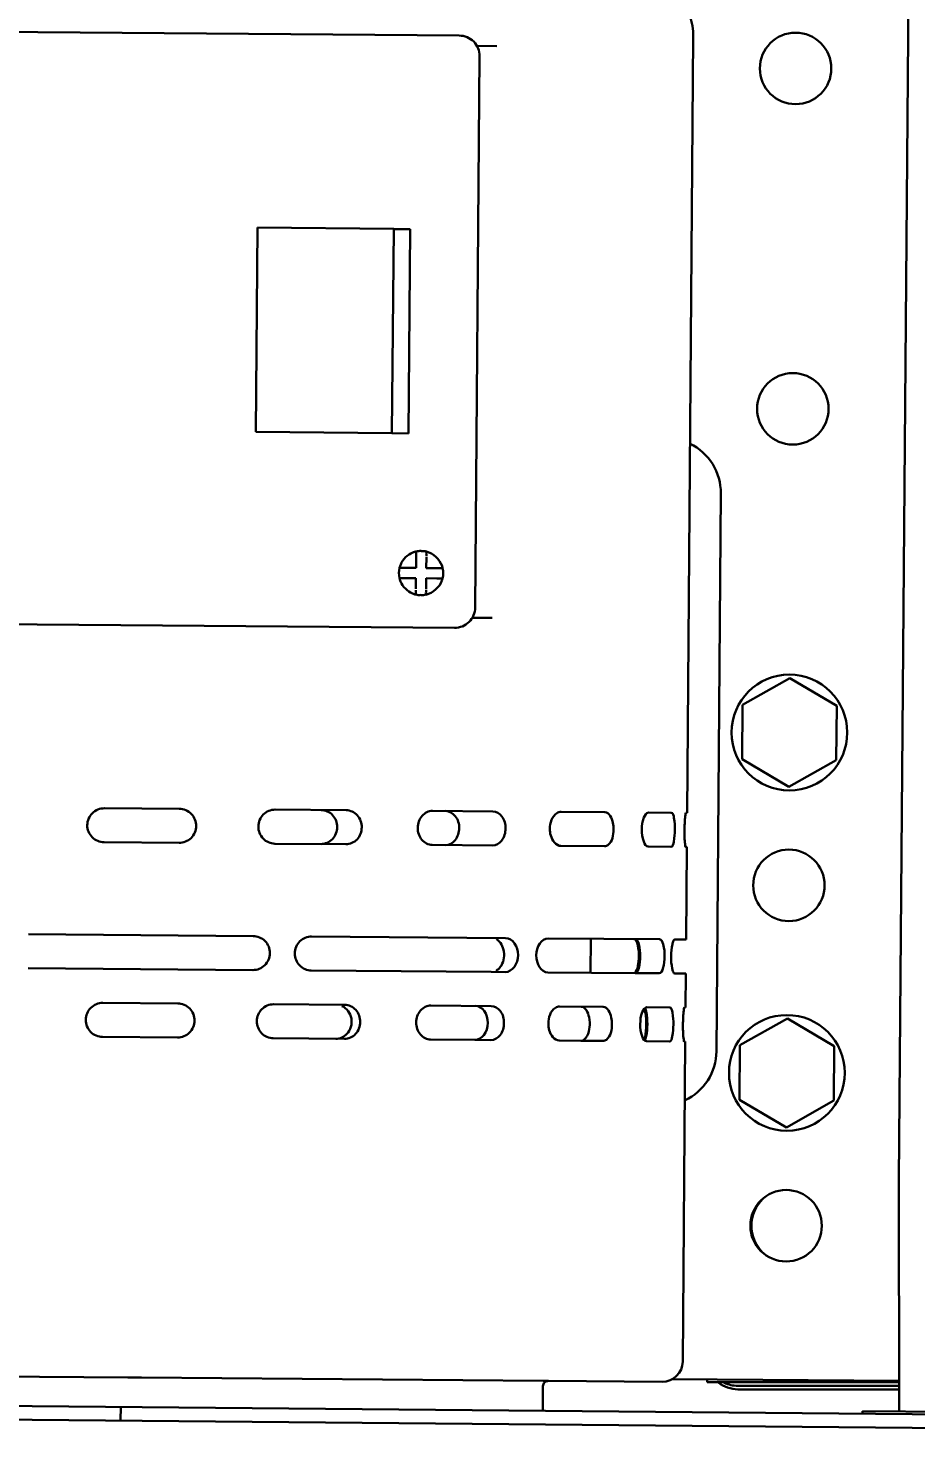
# Model space of a CAD drawing. Header units: millimetres. Extents: x 13935 to 21534, y -198 to 9202.
# Drawn here: x 16113.6 to 16243.9, y 5602.3 to 5811.6 of the extents above; entities that cross this region are included whole.
import ezdxf

# ---------------------------------------------------------------- set-up
doc = ezdxf.new("R2010")
doc.units = ezdxf.units.MM
doc.header["$LTSCALE"] = 326.7
doc.header["$PDMODE"] = 3
doc.header["$PDSIZE"] = 8
doc.layers.get('0').update_dxf_attribs({"linetype": 'CONTINUOUS'})
doc.layers.get('Defpoints').update_dxf_attribs({"linetype": 'CONTINUOUS'})
doc.styles.get("Standard").update_dxf_attribs({"font": 'calibri.ttf'})
doc.dimstyles.get("Standard").update_dxf_attribs({"dimtxt": 35, "dimasz": 35, "dimexe": 0.08, "dimexo": 1, "dimtad": 1, "dimdsep": 46, "dimtxsty": 'Standard', "dimblk": '_FILLED', "dimblk1": '_FILLED', "dimblk2": '_FILLED', "dimcen": 0.09, "dimazin": 2, "dimtol": 1, "dimtp": 0.01, "dimtm": 0.01, "dimtfac": 1, "dimtofl": 0, "dimtmove": 0, "dimatfit": 3, "dimldrblk": '_FILLED', "dimfxl": 1, "dimtolj": 1, "dimarcsym": 0})

# ---------------------------------------------------------------- blocks, each defined once
blk = doc.blocks.new('_FILLED')
at = {"color": 0, "linetype": 'ByBlock'}
blk.add_solid([(0, 0), (-1, 0.2143), (-1, -0.2143)], dxfattribs=at)
blk = doc.blocks.new('*D2244')
at = {"color": 0, "linetype": 'ByBlock', "lineweight": -2}
for p, q in [((16343.3, 5876.76), (16406.72, 5876.76)), ((16406.64, 5826.76), (16406.64, 5528.82)), ((16406.64, 5193.77), (16406.64, 5491.71)), ((16204.91, 5143.77), (16406.72, 5143.77))]:
    blk.add_line(p, q, dxfattribs=at)
at = {"layer": 'Defpoints', "color": 0}
for p in [(16342.3, 5876.76), (16203.91, 5143.77), (16406.64, 5143.77)]:
    blk.add_point(p, dxfattribs=at)
at = {"color": 0, "linetype": 'ByBlock', "lineweight": -2, "xscale": 50, "yscale": 50, "zscale": 50}
for p, rotation in [((16406.64, 5876.76), 90), ((16406.64, 5143.77), 270)]:
    blk.add_blockref('_FILLED', p, dxfattribs=dict(at, rotation=rotation))
at = {"color": 0, "lineweight": 30, "insert": (16406.64, 5510.26), "char_height": 35, "attachment_point": 5}
blk.add_mtext('\\A1;\\A1;735', dxfattribs=at)

msp = doc.modelspace()

# ---------------------------------------------------------------- linework, layer by layer
at = {"linetype": 'Continuous', "lineweight": 30}
for p, q in [((16242.94276, 5819.94759), (16241.48663, 5642.48997)), ((16085.92342, 5811.30275), (16176.91946, 5810.579)), ((16179.44551, 5809.05642), (16182.42668, 5809.03256)), ((16211.29091, 5810.33603), (16210.38469, 5696.39425)), ((16179.89547, 5807.55524), (16179.25127, 5726.5578)), ((16147.27673, 5782.36398), (16147.00031, 5752.36526)), ((16167.27588, 5782.17971), (16147.27673, 5782.36398)), ((16166.99946, 5752.18098), (16167.27588, 5782.17971)), ((16167.27558, 5782.15485), (16169.69797, 5782.13558)), ((16169.69797, 5782.13558), (16169.45938, 5752.13653)), ((16147.00031, 5752.36526), (16166.99946, 5752.18098)), ((16169.45938, 5752.13653), (16166.99916, 5752.15609)), ((16215.33936, 5743.36299), (16214.68721, 5661.36559)), ((16170.56442, 5732.37721), (16170.577, 5733.95954)), ((16170.57727, 5734.78941), (16170.57971, 5734.78941)), ((16172.07693, 5733.94761), (16172.06435, 5732.36528)), ((16168.14835, 5732.3964), (16168.14592, 5732.3964)), ((16168.14835, 5732.3964), (16168.9821, 5732.3898)), ((16168.9821, 5732.3898), (16170.56442, 5732.37721)), ((16172.06435, 5732.36528), (16173.64666, 5732.3527)), ((16174.47263, 5732.3461), (16173.64666, 5732.3527)), ((16168.13399, 5730.89644), (16168.13642, 5730.89644)), ((16168.97017, 5730.88984), (16168.13642, 5730.89644)), ((16170.55249, 5730.87726), (16168.97017, 5730.88984)), ((16170.5399, 5729.29493), (16170.55249, 5730.87726)), ((16172.05242, 5730.86533), (16172.03984, 5729.283)), ((16173.63473, 5730.85274), (16172.05242, 5730.86533)), ((16174.4607, 5730.84614), (16173.63473, 5730.85274)), ((16170.52941, 5728.46506), (16170.52697, 5728.46506)), ((16181.75862, 5725.03522), (16178.77418, 5725.05911)), ((16176.22754, 5723.58176), (16085.2315, 5724.3055)), ((16225.49116, 5716.20412), (16218.5264, 5712.26813)), ((16232.38221, 5712.14045), (16225.49116, 5716.20412)), ((16218.45268, 5704.26847), (16218.5264, 5712.26813)), ((16232.3085, 5704.14079), (16232.38221, 5712.14045)), ((16218.45268, 5704.26847), (16225.34374, 5700.2048)), ((16225.34374, 5700.2048), (16232.3085, 5704.14079)), ((16124.77831, 5697.07822), (16135.77784, 5696.99074)), ((16149.85329, 5696.8787), (16160.29792, 5696.7955)), ((16172.97386, 5696.69443), (16181.84119, 5696.62365)), ((16191.8768, 5696.54344), (16198.29885, 5696.49202)), ((16204.71178, 5696.44052), (16208.0599, 5696.41349)), ((16210.2224, 5696.39574), (16210.38469, 5696.39425)), ((16135.73807, 5691.99089), (16124.73855, 5692.07838)), ((16160.25815, 5691.79565), (16149.81353, 5691.87886)), ((16181.80143, 5691.62381), (16172.93409, 5691.69458)), ((16198.25909, 5691.49218), (16191.83704, 5691.5436)), ((16208.02014, 5691.41364), (16204.67201, 5691.44068)), ((16210.34493, 5691.39441), (16210.18264, 5691.3959)), ((16210.34493, 5691.39441), (16210.23684, 5677.80484)), ((16113.62354, 5678.57629), (16146.62211, 5678.31384)), ((16155.21652, 5678.24539), (16183.71382, 5678.0181)), ((16189.98293, 5677.96799), (16206.34313, 5677.83677)), ((16196.2373, 5677.91794), (16196.19753, 5672.9181)), ((16208.60712, 5677.81843), (16210.23684, 5677.80484)), ((16146.58234, 5673.314), (16113.58378, 5673.57645)), ((16181.61192, 5673.03472), (16155.17676, 5673.24555)), ((16183.67406, 5673.01826), (16181.61192, 5673.03472)), ((16202.75089, 5672.86552), (16189.94316, 5672.96815)), ((16206.30337, 5672.83693), (16202.75089, 5672.86552)), ((16210.19708, 5672.805), (16208.56736, 5672.81859)), ((16210.19708, 5672.805), (16210.15731, 5667.80516)), ((16124.55094, 5668.48912), (16135.55046, 5668.40164)), ((16149.62592, 5668.2896), (16160.07054, 5668.2064)), ((16172.74648, 5668.10533), (16181.61381, 5668.03455)), ((16191.64942, 5667.95435), (16198.07147, 5667.90292)), ((16204.4844, 5667.85143), (16207.83253, 5667.82439)), ((16209.99502, 5667.80665), (16210.15731, 5667.80516)), ((16225.11659, 5666.20552), (16218.15183, 5662.26953)), ((16232.00764, 5662.14186), (16225.11659, 5666.20552)), ((16135.51069, 5663.4018), (16124.51117, 5663.48928)), ((16160.03077, 5663.20656), (16149.58615, 5663.28976)), ((16179.2022, 5663.05365), (16172.70671, 5663.10549)), ((16181.57405, 5663.03471), (16179.2022, 5663.05365)), ((16194.77707, 5662.92915), (16191.60966, 5662.9545)), ((16198.03171, 5662.90308), (16194.77707, 5662.92915)), ((16207.79276, 5662.82455), (16204.44463, 5662.85158)), ((16210.11755, 5662.80532), (16209.74375, 5615.8068)), ((16210.11755, 5662.80532), (16209.95526, 5662.8068)), ((16218.07811, 5654.26987), (16218.15183, 5662.26953)), ((16231.93393, 5654.1422), (16232.00764, 5662.14186)), ((16218.07811, 5654.26987), (16224.96917, 5650.2062)), ((16224.96917, 5650.2062), (16231.93393, 5654.1422)), ((16128.21269, 5613.45814), (16069.22431, 5613.92619)), ((16130.23223, 5613.44208), (16128.21269, 5613.45814)), ((16189.2206, 5612.97182), (16130.23223, 5613.44208)), ((16189.21418, 5612.16996), (16189.18714, 5608.77007)), ((16190.02053, 5612.96541), (16189.2206, 5612.97182)), ((16206.71999, 5612.83076), (16190.02053, 5612.96541)), ((16206.71907, 5612.83075), (16206.71999, 5612.83076)), ((16241.5215, 5612.95229), (16208.13816, 5613.22621)), ((16213.34067, 5612.7575), (16213.34067, 5613.18352)), ((16241.52173, 5612.7575), (16213.34067, 5612.7575)), ((16217.83963, 5611.72655), (16241.52295, 5611.72655)), ((16241.52234, 5612.24203), (16217.83968, 5612.24203)), ((16298.55376, 5607.56268), (15953.18304, 5610.74504)), ((15953.16461, 5608.74512), (16298.55376, 5605.56259)), ((16127.18073, 5609.1418), (16127.1623, 5607.14189)), ((16236.15859, 5608.13762), (16236.16228, 5608.5376)), ((16298.55376, 5607.9627), (16236.16228, 5608.5376))]:
    msp.add_line(p, q, dxfattribs=at)
at = {"linetype": 'ByBlock', "lineweight": 30}
msp.add_line((16241.48663, 5642.48997), (16241.52677, 5608.48817), dxfattribs=at)
at = {"linetype": 'Continuous', "lineweight": 30}
for centre, radius in [((16226.32584, 5805.75346), 5.25), ((16225.91557, 5755.75515), 5.25), ((16225.41733, 5708.20446), 8.5), ((16225.34121, 5685.7575), 5.25), ((16225.04276, 5658.20586), 8.5), ((16224.93095, 5635.75918), 5.25)]:
    msp.add_circle(centre, radius, dxfattribs=at)
for centre, radius, start, end in [((16201.29123, 5810.41556), 10, 359.5443164, 74.4963819), ((16171.30359, 5731.58751), 3.28401, 102.8191514, 105.5182592), ((16109.80323, 5734.86842), 62.27854, 359.3122176, 359.5380483), ((16171.29724, 5731.62228), 3.25029, 156.9012997, 165.9625142), ((16171.29695, 5731.62015), 3.25001, 193.1223237, 202.1256231), ((16108.2655, 5729.36469), 62.27246, 359.5505811, 359.7764264), ((16109.80169, 5729.34791), 62.23615, 359.5508957, 359.7776571), ((16171.2984, 5731.63429), 3.26263, 247.5171517, 256.1471455), ((16193.65176, 5665.43572), 10.73871, 354.4094828, 4.6619283), ((16193.31528, 5665.43963), 11.22992, 354.6496084, 4.4525318), ((16225.34067, 5635.7575), 5.5, 133.7745401, 226.0017858), ((16206.74385, 5615.83066), 3, 269.5443164, 359.5443164), ((16190.01415, 5612.1636), 0.8, 89.5443164, 179.5443164)]:
    msp.add_arc(centre, radius, start, end, dxfattribs=at)
for points, knots in [([(16176.91946, 5810.579), (16177.6848, 5810.57292), (16179.27424, 5809.9202), (16179.90156, 5808.32058), (16179.89547, 5807.55524)], [0, 0, 0, 0, 0.499997907, 1, 1, 1, 1]), ([(16210.85819, 5750.61106), (16212.18563, 5749.96102), (16214.51986, 5747.86577), (16215.35112, 5744.84119), (16215.33936, 5743.36299)], [0, 0, 0, 0, 0.499969195, 1, 1, 1, 1]), ([(16170.10099, 5734.64325), (16170.15397, 5734.66418), (16170.26107, 5734.70321), (16170.37007, 5734.73657), (16170.42497, 5734.75181)], [0, 0, 0, 0, 0.499935835, 1, 1, 1, 1]), ([(16170.577, 5733.95954), (16170.57777, 5734.05682), (16170.57911, 5734.29802), (16170.58164, 5734.46773), (16170.58081, 5734.72862), (16170.57931, 5734.62044), (16170.57885, 5734.58864)], [0, 0, 0, 0, 0.355929752, 0.81480545, 0.883606187, 1, 1, 1, 1]), ([(16172.07964, 5734.77748), (16172.11464, 5734.77748), (16172.03197, 5734.55441), (16172.08055, 5734.46836), (16172.07974, 5734.3663)], [0, 0, 0, 0, 0.255373463, 1, 1, 1, 1]), ([(16174.38129, 5732.66733), (16174.39929, 5732.61457), (16174.43253, 5732.50823), (16174.46023, 5732.40031), (16174.47263, 5732.3461)], [0, 0, 0, 0, 0.500577365, 1, 1, 1, 1]), ([(16174.4607, 5730.84614), (16174.44744, 5730.79214), (16174.41804, 5730.68469), (16174.38311, 5730.57892), (16174.36429, 5730.52646)], [0, 0, 0, 0, 0.499422717, 1, 1, 1, 1]), ([(16170.52941, 5728.46506), (16170.56442, 5728.46506), (16170.48528, 5728.68808), (16170.53523, 5728.77417), (16170.53604, 5728.87624)], [0, 0, 0, 0, 0.255424237, 1, 1, 1, 1]), ([(16172.02934, 5728.45313), (16172.06382, 5728.45313), (16171.98564, 5728.67377), (16172.03513, 5728.75889), (16172.03593, 5728.86008)], [0, 0, 0, 0, 0.254129403, 1, 1, 1, 1]), ([(16179.25127, 5726.5578), (16179.24518, 5725.79246), (16178.5925, 5724.20302), (16176.99288, 5723.57567), (16176.22754, 5723.58176)], [0, 0, 0, 0, 0.500002093, 1, 1, 1, 1]), ([(16124.77831, 5697.07822), (16124.14086, 5697.08329), (16122.80762, 5696.56138), (16122.26259, 5695.23655), (16122.25752, 5694.59818)], [0, 0, 0, 0, 0.499643221, 1, 1, 1, 1]), ([(16138.25682, 5694.47093), (16138.2619, 5695.10922), (16137.73904, 5696.44219), (16136.41486, 5696.98567), (16135.77784, 5696.99074)], [0, 0, 0, 0, 0.500495015, 1, 1, 1, 1]), ([(16149.85329, 5696.8787), (16149.2299, 5696.88366), (16147.91883, 5696.34469), (16147.39871, 5695.03462), (16147.39365, 5694.39821)], [0, 0, 0, 0, 0.494834817, 1, 1, 1, 1]), ([(16158.97859, 5694.30545), (16158.98363, 5694.93863), (16158.51748, 5696.24407), (16157.23511, 5696.81942), (16156.6247, 5696.82428)], [0, 0, 0, 0, 0.509155665, 1, 1, 1, 1]), ([(16162.58583, 5694.27718), (16162.59085, 5694.90826), (16162.1563, 5696.20077), (16160.89438, 5696.79074), (16160.29792, 5696.7955)], [0, 0, 0, 0, 0.514099714, 1, 1, 1, 1]), ([(16172.97386, 5696.69443), (16172.41549, 5696.69888), (16171.21157, 5696.07705), (16170.81916, 5694.83779), (16170.81418, 5694.21158)], [0, 0, 0, 0, 0.471359768, 1, 1, 1, 1]), ([(16176.90672, 5694.16239), (16176.91167, 5694.78362), (16176.5955, 5695.99963), (16175.44535, 5696.67414), (16174.9113, 5696.6784)], [0, 0, 0, 0, 0.537734819, 1, 1, 1, 1]), ([(16183.71212, 5694.10863), (16183.71704, 5694.72613), (16183.45435, 5695.9111), (16182.35026, 5696.61958), (16181.84119, 5696.62365)], [0, 0, 0, 0, 0.548126855, 1, 1, 1, 1]), ([(16191.8768, 5696.54344), (16191.66201, 5696.54516), (16190.60285, 5696.17903), (16190.23325, 5694.8975), (16190.22656, 5694.05656)], [0, 0, 0, 0, 0.203454033, 1, 1, 1, 1]), ([(16199.56772, 5693.98176), (16199.57027, 5694.30265), (16199.51774, 5695.20425), (16198.94867, 5696.48681), (16198.29885, 5696.49202)], [0, 0, 0, 0, 0.330570117, 1, 1, 1, 1]), ([(16204.71178, 5696.44052), (16204.38092, 5696.44318), (16203.80434, 5695.3811), (16203.7353, 5694.54584), (16203.73055, 5693.94834)], [0, 0, 0, 0, 0.356388205, 1, 1, 1, 1]), ([(16208.60056, 5693.90901), (16208.60526, 5694.50099), (16208.55049, 5695.17804), (16208.33828, 5696.41123), (16208.0599, 5696.41349)], [0, 0, 0, 0, 0.680155199, 1, 1, 1, 1]), ([(16210.2224, 5696.39574), (16210.15529, 5696.39632), (16210.16143, 5696.01899), (16210.05312, 5695.61956), (16210.02919, 5694.7903), (16210.00684, 5694.21682), (16210.0043, 5693.89749)], [0, 0, 0, 0, 0.08000397, 0.296477453, 0.619352357, 1, 1, 1, 1]), ([(16122.25752, 5694.59818), (16122.25244, 5693.95981), (16122.77633, 5692.62648), (16124.1011, 5692.08345), (16124.73855, 5692.07838)], [0, 0, 0, 0, 0.500363638, 1, 1, 1, 1]), ([(16135.73807, 5691.99089), (16136.37511, 5691.98582), (16137.70776, 5692.50817), (16138.25174, 5693.83265), (16138.25682, 5694.47093)], [0, 0, 0, 0, 0.49951206, 1, 1, 1, 1]), ([(16147.39365, 5694.39821), (16147.38859, 5693.76178), (16147.88781, 5692.4436), (16149.19014, 5691.88382), (16149.81353, 5691.87886)], [0, 0, 0, 0, 0.505172, 1, 1, 1, 1]), ([(16156.58493, 5691.82444), (16157.19536, 5691.81958), (16158.48673, 5692.37444), (16158.97356, 5693.67229), (16158.97859, 5694.30545)], [0, 0, 0, 0, 0.490860708, 1, 1, 1, 1]), ([(16160.25815, 5691.79565), (16160.85462, 5691.7909), (16162.12578, 5692.36069), (16162.58081, 5693.64612), (16162.58583, 5694.27718)], [0, 0, 0, 0, 0.485907027, 1, 1, 1, 1]), ([(16170.81418, 5694.21158), (16170.8092, 5693.58534), (16171.18187, 5692.33999), (16172.37573, 5691.69904), (16172.93409, 5691.69458)], [0, 0, 0, 0, 0.528646196, 1, 1, 1, 1]), ([(16174.87154, 5691.67856), (16175.40559, 5691.6743), (16176.56634, 5692.33039), (16176.90178, 5693.54119), (16176.90672, 5694.16239)], [0, 0, 0, 0, 0.46228028, 1, 1, 1, 1]), ([(16181.80143, 5691.62381), (16182.31049, 5691.61974), (16183.42573, 5692.31052), (16183.70721, 5693.49115), (16183.71212, 5694.10863)], [0, 0, 0, 0, 0.45187798, 1, 1, 1, 1]), ([(16190.22656, 5694.05656), (16190.224, 5693.7345), (16190.30808, 5692.73529), (16191.11911, 5691.54934), (16191.83704, 5691.5436)], [0, 0, 0, 0, 0.309679508, 1, 1, 1, 1]), ([(16198.25909, 5691.49218), (16198.43744, 5691.49075), (16199.41046, 5691.94257), (16199.56125, 5693.1682), (16199.56772, 5693.98176)], [0, 0, 0, 0, 0.179805902, 1, 1, 1, 1]), ([(16203.73055, 5693.94834), (16203.7258, 5693.35081), (16203.78159, 5692.5145), (16204.34113, 5691.44334), (16204.67201, 5691.44068)], [0, 0, 0, 0, 0.643604189, 1, 1, 1, 1]), ([(16208.02014, 5691.41364), (16208.29849, 5691.41139), (16208.53037, 5692.64108), (16208.59585, 5693.31706), (16208.60056, 5693.90901)], [0, 0, 0, 0, 0.319828754, 1, 1, 1, 1]), ([(16210.0043, 5693.89749), (16210.00176, 5693.57816), (16210.01499, 5693.00434), (16210.02571, 5692.17485), (16210.1277, 5691.77354), (16210.1155, 5691.39647), (16210.18264, 5691.3959)], [0, 0, 0, 0, 0.380632782, 0.703500207, 0.919978065, 1, 1, 1, 1]), ([(16146.58234, 5673.314), (16147.21505, 5673.30896), (16148.5465, 5673.83483), (16149.36963, 5675.79191), (16148.57771, 5677.76182), (16147.25481, 5678.3088), (16146.62211, 5678.31384)], [0, 0, 0, 0, 0.248154758, 0.500000811, 0.751848332, 1, 1, 1, 1]), ([(16155.21652, 5678.24539), (16154.59671, 5678.25033), (16153.28646, 5677.7082), (16152.48973, 5675.767), (16153.25551, 5673.8134), (16154.55695, 5673.25049), (16155.17676, 5673.24555)], [0, 0, 0, 0, 0.245863362, 0.500000308, 0.754139096, 1, 1, 1, 1]), ([(16182.94172, 5673.76451), (16183.40284, 5674.38419), (16183.73953, 5675.97032), (16182.97879, 5677.49291), (16182.36364, 5677.83944)], [0, 0, 0, 0, 0.522449399, 1, 1, 1, 1]), ([(16183.67406, 5673.01826), (16184.71544, 5673.00994), (16186.40001, 5675.49666), (16184.75523, 5678.00978), (16183.71382, 5678.0181)], [0, 0, 0, 0, 0.499994182, 1, 1, 1, 1]), ([(16189.98293, 5677.96799), (16188.96954, 5677.9761), (16187.51625, 5675.48752), (16188.92975, 5672.97626), (16189.94316, 5672.96815)], [0, 0, 0, 0, 0.499993112, 1, 1, 1, 1]), ([(16202.56557, 5677.86495), (16202.61862, 5677.86453), (16202.93003, 5677.73685), (16203.02589, 5677.3745), (16203.09714, 5677.12017)], [0, 0, 0, 0, 0.167256742, 1, 1, 1, 1]), ([(16202.75025, 5672.86511), (16203.04553, 5672.86272), (16203.44522, 5674.00362), (16203.51531, 5675.35902), (16203.46672, 5676.71546), (16203.08532, 5677.86256), (16202.79002, 5677.86495)], [0, 0, 0, 0, 0.165459168, 0.499987148, 0.83452426, 1, 1, 1, 1]), ([(16203.09714, 5677.12017), (16203.1507, 5676.929), (16203.31987, 5676.03602), (16203.31825, 5675.11446), (16203.23044, 5674.41154)], [0, 0, 0, 0, 0.218912961, 1, 1, 1, 1]), ([(16206.30337, 5672.83693), (16206.60265, 5672.83451), (16207.02627, 5673.96445), (16207.0948, 5675.33064), (16207.04795, 5676.69782), (16206.64244, 5677.83435), (16206.34313, 5677.83677)], [0, 0, 0, 0, 0.166962853, 0.49998868, 0.833022884, 1, 1, 1, 1]), ([(16208.60712, 5677.81843), (16208.51594, 5677.81917), (16208.32735, 5677.52806), (16208.11717, 5676.73649), (16207.97982, 5675.32339), (16208.09466, 5673.90829), (16208.29227, 5673.11343), (16208.47616, 5672.81933), (16208.56736, 5672.81859)], [0, 0, 0, 0, 0.052112096, 0.159682762, 0.499988262, 0.840302468, 0.94788034, 1, 1, 1, 1]), ([(16203.23044, 5674.41154), (16203.2082, 5674.23353), (16203.11472, 5673.72587), (16202.98073, 5673.12173), (16202.68993, 5672.9205)], [0, 0, 0, 0, 0.336559955, 1, 1, 1, 1]), ([(16124.55094, 5668.48912), (16123.91348, 5668.49419), (16122.58024, 5667.97228), (16122.03521, 5666.64745), (16122.03014, 5666.00909)], [0, 0, 0, 0, 0.499643335, 1, 1, 1, 1]), ([(16138.02944, 5665.88184), (16138.03452, 5666.52013), (16137.51166, 5667.85309), (16136.18748, 5668.39657), (16135.55046, 5668.40164)], [0, 0, 0, 0, 0.500495152, 1, 1, 1, 1]), ([(16149.62592, 5668.2896), (16149.00252, 5668.29457), (16147.69145, 5667.75559), (16147.17133, 5666.44552), (16147.16627, 5665.80911)], [0, 0, 0, 0, 0.494834817, 1, 1, 1, 1]), ([(16160.40673, 5663.93099), (16160.9436, 5664.5028), (16161.45839, 5666.23476), (16160.37792, 5667.71303), (16159.68115, 5668.02562)], [0, 0, 0, 0, 0.506675746, 1, 1, 1, 1]), ([(16162.35845, 5665.68809), (16162.36347, 5666.31916), (16161.92892, 5667.61167), (16160.667, 5668.20165), (16160.07054, 5668.2064)], [0, 0, 0, 0, 0.514099714, 1, 1, 1, 1]), ([(16172.74648, 5668.10533), (16172.18812, 5668.10979), (16170.9842, 5667.48795), (16170.59178, 5666.2487), (16170.5868, 5665.62248)], [0, 0, 0, 0, 0.471359768, 1, 1, 1, 1]), ([(16183.48475, 5665.51953), (16183.48966, 5666.13703), (16183.22697, 5667.322), (16182.12288, 5668.03049), (16181.61381, 5668.03455)], [0, 0, 0, 0, 0.548126855, 1, 1, 1, 1]), ([(16191.64942, 5667.95435), (16191.43463, 5667.95606), (16190.37547, 5667.58994), (16190.00587, 5666.30841), (16189.99918, 5665.46746)], [0, 0, 0, 0, 0.203454033, 1, 1, 1, 1]), ([(16194.77633, 5662.92888), (16195.16564, 5662.92576), (16195.85601, 5663.68944), (16196.08992, 5664.97823), (16196.11104, 5666.46097), (16195.46415, 5667.92353), (16194.8161, 5667.92872)], [0, 0, 0, 0, 0.198401439, 0.423677837, 0.669738663, 1, 1, 1, 1]), ([(16199.34034, 5665.39267), (16199.34289, 5665.71355), (16199.29036, 5666.61515), (16198.72129, 5667.89771), (16198.07147, 5667.90292)], [0, 0, 0, 0, 0.330570117, 1, 1, 1, 1]), ([(16204.4844, 5667.85143), (16204.15354, 5667.85409), (16203.57696, 5666.792), (16203.50792, 5665.95674), (16203.50317, 5665.35924)], [0, 0, 0, 0, 0.356388205, 1, 1, 1, 1]), ([(16204.51131, 5666.31145), (16204.49996, 5666.45688), (16204.44914, 5666.91454), (16204.37905, 5667.39004), (16204.22768, 5667.66926)], [0, 0, 0, 0, 0.314738144, 1, 1, 1, 1]), ([(16208.37318, 5665.31992), (16208.37788, 5665.9119), (16208.32311, 5666.58895), (16208.1109, 5667.82213), (16207.83253, 5667.82439)], [0, 0, 0, 0, 0.680155199, 1, 1, 1, 1]), ([(16209.99502, 5667.80665), (16209.92791, 5667.80722), (16209.93405, 5667.4299), (16209.82574, 5667.03046), (16209.80181, 5666.20121), (16209.77946, 5665.62772), (16209.77692, 5665.3084)], [0, 0, 0, 0, 0.08000397, 0.296477453, 0.619352357, 1, 1, 1, 1]), ([(16122.03014, 5666.00909), (16122.02506, 5665.37071), (16122.54895, 5664.03738), (16123.87372, 5663.49435), (16124.51117, 5663.48928)], [0, 0, 0, 0, 0.500363775, 1, 1, 1, 1]), ([(16135.51069, 5663.4018), (16136.14773, 5663.39673), (16137.48038, 5663.91908), (16138.02437, 5665.24356), (16138.02944, 5665.88184)], [0, 0, 0, 0, 0.499512175, 1, 1, 1, 1]), ([(16147.16627, 5665.80911), (16147.16121, 5665.17268), (16147.66043, 5663.8545), (16148.96276, 5663.29473), (16149.58615, 5663.28976)], [0, 0, 0, 0, 0.505172, 1, 1, 1, 1]), ([(16160.03077, 5663.20656), (16160.62724, 5663.20181), (16161.8984, 5663.7716), (16162.35343, 5665.05703), (16162.35845, 5665.68809)], [0, 0, 0, 0, 0.485907027, 1, 1, 1, 1]), ([(16170.5868, 5665.62248), (16170.58182, 5664.99624), (16170.95449, 5663.75089), (16172.14835, 5663.10994), (16172.70671, 5663.10549)], [0, 0, 0, 0, 0.528646196, 1, 1, 1, 1]), ([(16181.57405, 5663.03471), (16182.08311, 5663.03065), (16183.19835, 5663.72142), (16183.47983, 5664.90205), (16183.48475, 5665.51953)], [0, 0, 0, 0, 0.45187798, 1, 1, 1, 1]), ([(16189.99918, 5665.46746), (16189.99662, 5665.1454), (16190.08071, 5664.14619), (16190.89173, 5662.96025), (16191.60966, 5662.9545)], [0, 0, 0, 0, 0.309679508, 1, 1, 1, 1]), ([(16198.03171, 5662.90308), (16198.21006, 5662.90165), (16199.18308, 5663.35348), (16199.33387, 5664.5791), (16199.34034, 5665.39267)], [0, 0, 0, 0, 0.179805902, 1, 1, 1, 1]), ([(16203.50317, 5665.35924), (16203.49842, 5664.76171), (16203.55421, 5663.92541), (16204.11375, 5662.85425), (16204.44463, 5662.85158)], [0, 0, 0, 0, 0.643604189, 1, 1, 1, 1]), ([(16204.33939, 5664.38958), (16204.3261, 5664.25411), (16204.27025, 5663.81584), (16204.18904, 5663.36784), (16204.05141, 5663.09277)], [0, 0, 0, 0, 0.306769101, 1, 1, 1, 1]), ([(16207.79276, 5662.82455), (16208.07111, 5662.82229), (16208.30299, 5664.05198), (16208.36847, 5664.72796), (16208.37318, 5665.31992)], [0, 0, 0, 0, 0.319828754, 1, 1, 1, 1]), ([(16209.77692, 5665.3084), (16209.77438, 5664.98906), (16209.78761, 5664.41525), (16209.79834, 5663.58575), (16209.90032, 5663.18445), (16209.88812, 5662.80738), (16209.95526, 5662.8068)], [0, 0, 0, 0, 0.380632782, 0.703500207, 0.919978065, 1, 1, 1, 1]), ([(16214.68721, 5661.36559), (16214.67545, 5659.88739), (16213.79619, 5656.87642), (16211.42894, 5654.81856), (16210.09133, 5654.18972)], [0, 0, 0, 0, 0.500032679, 1, 1, 1, 1])]:
    msp.add_open_spline(points, degree=3, knots=knots, dxfattribs=at)
for points in [[(16168.30752, 5732.89742), (16168.63512, 5733.66471), (16169.32502, 5734.33679), (16170.10099, 5734.64325)], [(16171.32794, 5734.87117), (16171.08115, 5734.87313), (16170.81473, 5734.86878), (16170.59715, 5734.75229)], [(16172.07721, 5734.77748), (16171.83753, 5734.83634), (16171.5773, 5734.89359), (16171.33871, 5734.83046)], [(16172.07964, 5734.77748), (16173.09046, 5734.52924), (16174.04535, 5733.65248), (16174.38129, 5732.66733)], [(16168.14592, 5732.3964), (16168.02667, 5731.91082), (16168.02248, 5731.38385), (16168.13399, 5730.89644)], [(16174.45827, 5730.84614), (16174.57752, 5731.33171), (16174.58171, 5731.85869), (16174.4702, 5732.3461)], [(16170.05075, 5728.61965), (16169.27971, 5728.93913), (16168.6009, 5729.62305), (16168.28627, 5730.39607)], [(16174.36429, 5730.52646), (16174.01273, 5729.54676), (16173.04399, 5728.68527), (16172.02934, 5728.45313)], [(16170.52697, 5728.46506), (16170.76665, 5728.40619), (16171.02689, 5728.34895), (16171.26547, 5728.41208)], [(16171.27624, 5728.37137), (16171.52304, 5728.36941), (16171.78946, 5728.37376), (16172.00704, 5728.49025)], [(16182.32801, 5673.21866), (16182.56856, 5673.3494), (16182.77828, 5673.54487), (16182.94172, 5673.76451)], [(16180.56776, 5667.31723), (16180.26624, 5667.72321), (16179.74687, 5668.04926), (16179.24119, 5668.0533)], [(16180.54115, 5663.77035), (16181.26005, 5664.70902), (16181.27272, 5666.36806), (16180.56776, 5667.31723)], [(16204.08648, 5667.6147), (16204.16111, 5667.46016), (16204.20534, 5667.29152), (16204.24155, 5667.12377)], [(16204.24155, 5667.12377), (16204.29942, 5666.85558), (16204.3326, 5666.58198), (16204.35494, 5666.30852)], [(16204.37513, 5663.57921), (16204.43477, 5663.84673), (16204.47068, 5664.1196), (16204.49627, 5664.39249)], [(16158.77315, 5663.21641), (16159.36748, 5663.21168), (16159.99992, 5663.49769), (16160.40673, 5663.93099)], [(16179.20143, 5663.05346), (16179.7079, 5663.04941), (16180.23319, 5663.36824), (16180.54115, 5663.77035)], [(16204.15714, 5662.98258), (16204.27732, 5663.1569), (16204.32906, 5663.37255), (16204.37513, 5663.57921)], [(16217.83963, 5611.72655), (16216.83876, 5611.72655), (16215.78698, 5612.09199), (16215.00497, 5612.71665)], [(16215.83033, 5612.70845), (16216.44734, 5612.40502), (16217.15209, 5612.24203), (16217.83968, 5612.24203)]]:
    msp.add_open_spline(points, degree=3, dxfattribs=at)

# ---------------------------------------------------------------- dimensions: what is measured, and where the dimension line sits
at = {"linetype": 'ByBlock', "lineweight": 30}
dim = msp.add_linear_dim(base=(16406.63599, 5143.76999), p1=(16342.29998, 5876.7575), p2=(16203.91426, 5143.76999), angle=90, text='\\A1;735', dimstyle='Standard', override={"dimasz": 50, "dimtad": 0, "dimtih": 1, "dimtoh": 1, "dimdec": 4, "dimzin": 0, "dimtxsty": 'Standard', "dimcen": 53.46, "dimadec": 0, "dimazin": 0, "dimtdec": 4, "dimtzin": 0}, dxfattribs=at)
dim.commit()
dim.dimension.update_dxf_attribs({"geometry": '*D2244', "text_midpoint": (16406.63599, 5510.26375)})

doc.saveas('drawing.dxf')
